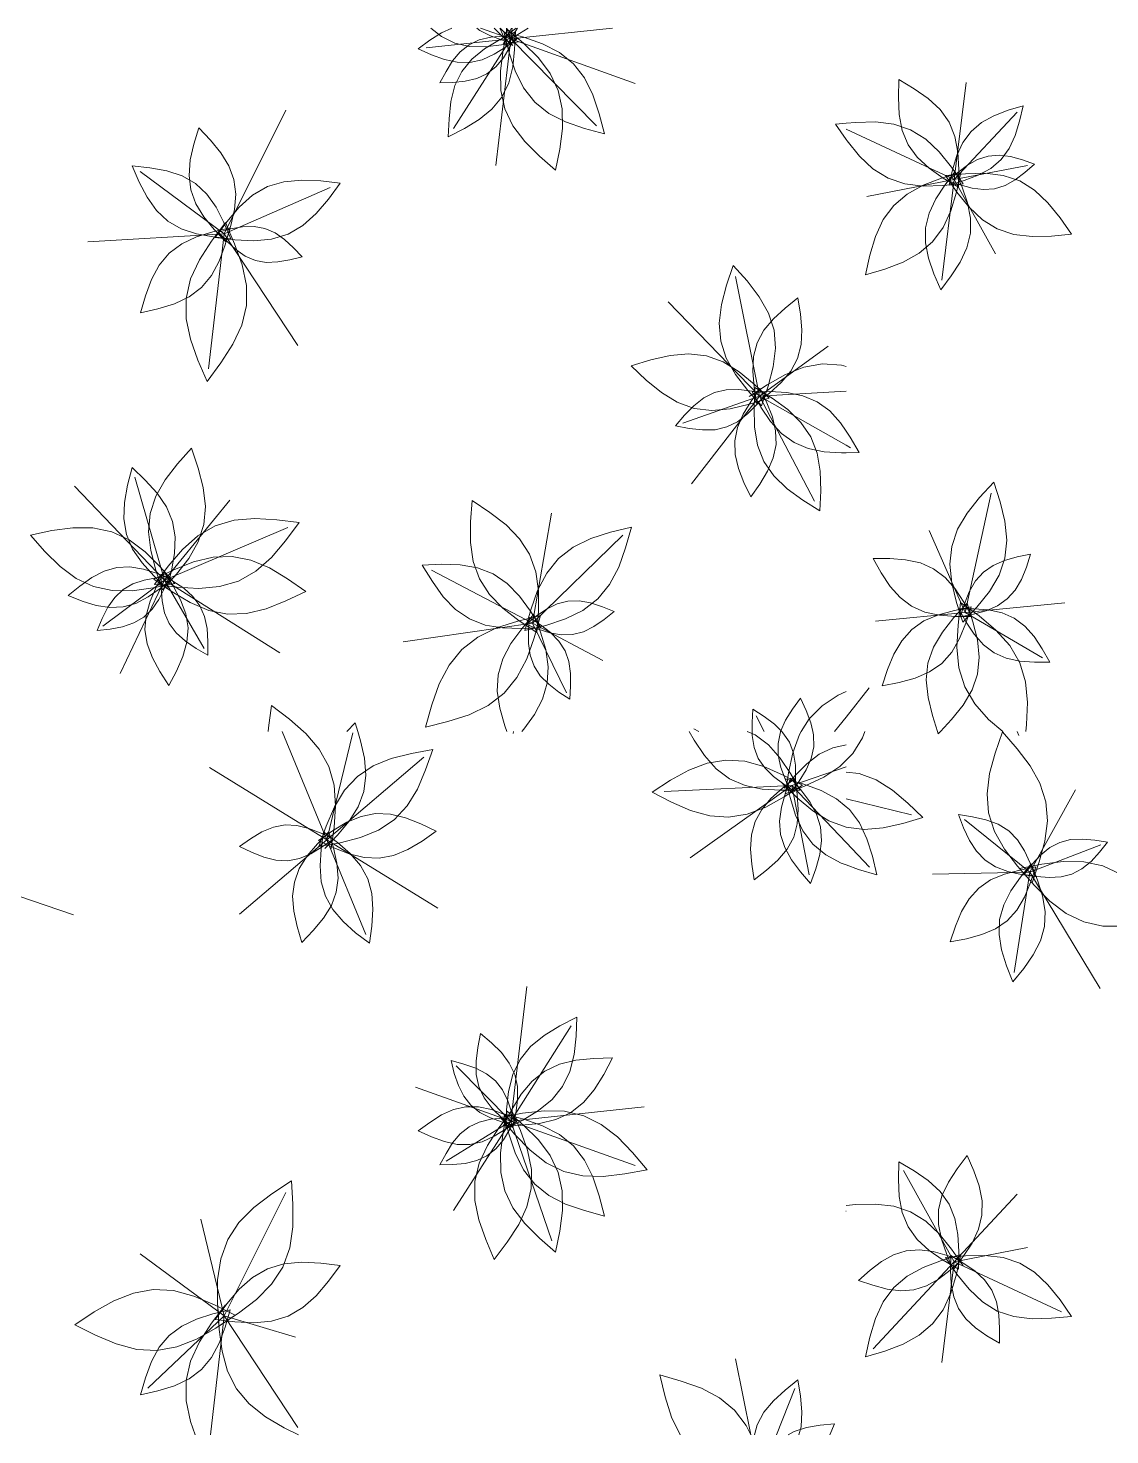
# Model space of a CAD drawing. Header units: metres. Extents: x 0 to 46.1, y -33.1 to 1.9.
# Drawn here: x 10.488 to 12.488, y -3.3 to -0.7 of the extents above; entities that cross this region are included whole.
import ezdxf

# ---------------------------------------------------------------- set-up
doc = ezdxf.new("R2010")
doc.units = ezdxf.units.M
doc.header["$LTSCALE"] = 0.02
doc.layers.add('AB_EXT_MASSIF', color=8, linetype='Continuous', lineweight=9)

msp = doc.modelspace()

# ---------------------------------------------------------------- linework, layer by layer
at = {"layer": 'AB_EXT_MASSIF', "lineweight": 9, "true_color": 0x606060, "transparency": 33554597}
for points in [[(11.3929, -0.7186), (11.3713, -0.7345), (11.3495, -0.7482), (11.3273, -0.7583), (11.3046, -0.7634), (11.2813, -0.7631), (11.2575, -0.758), (11.2333, -0.7491), (11.2089, -0.7382), (11.2305, -0.7224), (11.2523, -0.7086), (11.2713, -0.7)], [(11.3945, -0.7252), (11.3632, -0.731), (11.3328, -0.7345), (11.3038, -0.7338), (11.2769, -0.7276), (11.252, -0.7153), (11.2323, -0.7)], [(11.3883, -0.7284), (11.3647, -0.722), (11.3425, -0.7143), (11.3227, -0.7042), (11.3175, -0.7)], [(11.38, -0.72), (11.324, -0.7)], [(11.3842, -0.7322), (11.364, -0.7148), (11.3492, -0.7)], [(11.3597, -0.7222), (11.3899, -0.7)], [(11.3776, -0.7405), (11.3606, -0.7014), (11.3601, -0.7)], [(11.38, -0.72), (11.3603, -0.7)], [(11.3737, -0.7017), (11.4039, -0.7278), (11.4311, -0.7549), (11.453, -0.7838), (11.468, -0.8151), (11.4754, -0.849), (11.4758, -0.8853), (11.4709, -0.9234), (11.4631, -0.9625), (11.433, -0.9364), (11.4058, -0.9093), (11.3838, -0.8804), (11.3689, -0.8491), (11.3615, -0.8152), (11.3611, -0.7789), (11.366, -0.7408), (11.3737, -0.7017)], [(11.3658, -0.7288), (11.3812, -0.7)], [(11.3708, -0.7345), (11.3722, -0.7)], [(11.38, -0.72), (11.3731, -0.7)], [(11.38, -0.72), (11.5682, -0.7)], [(11.38, -0.72), (11.4123, -0.7)], [(11.38, -0.72), (11.3927, -0.7)], [(11.38, -0.72), (11.3824, -0.7)], [(11.38, -0.72), (11.2236, -0.7366)], [(11.3899, -0.7139), (11.3786, -0.735), (11.3664, -0.7546), (11.3524, -0.7713), (11.3361, -0.7842), (11.3172, -0.7931), (11.296, -0.7982), (11.2731, -0.8004), (11.2491, -0.8011), (11.2604, -0.78), (11.2726, -0.7604), (11.2866, -0.7437), (11.3029, -0.7308), (11.3218, -0.7219), (11.343, -0.7168), (11.3659, -0.7146), (11.3899, -0.7139)], [(11.3887, -0.7064), (11.3873, -0.7397), (11.3838, -0.7717), (11.3763, -0.8012), (11.3636, -0.8273), (11.3453, -0.8499), (11.3218, -0.8691), (11.2943, -0.8858), (11.2646, -0.9011), (11.266, -0.8677), (11.2695, -0.8358), (11.2769, -0.8063), (11.2896, -0.7802), (11.308, -0.7576), (11.3315, -0.7384), (11.359, -0.7217), (11.3887, -0.7064)], [(11.38, -0.72), (11.2745, -0.8855)], [(11.38, -0.72), (11.3522, -0.9536)], [(11.367, -0.7068), (11.404, -0.7168), (11.4389, -0.7289), (11.47, -0.7449), (11.496, -0.7657), (11.5166, -0.792), (11.5321, -0.8233), (11.5438, -0.8584), (11.5533, -0.8955), (11.5163, -0.8855), (11.4814, -0.8734), (11.4503, -0.8575), (11.4243, -0.8366), (11.4037, -0.8103), (11.3882, -0.779), (11.3765, -0.7439), (11.367, -0.7068)], [(11.38, -0.72), (11.5384, -0.8804)], [(11.38, -0.72), (11.6103, -0.8022)], [(12.2077, -0.9939), (12.1795, -0.9771), (12.1535, -0.959), (12.1315, -0.9387), (12.1149, -0.9155), (12.104, -0.889), (12.0984, -0.8597), (12.0969, -0.828), (12.0975, -0.7952), (12.1258, -0.812), (12.1518, -0.8301), (12.1737, -0.8504), (12.1904, -0.8736), (12.2013, -0.9), (12.2069, -0.9294), (12.2084, -0.9611), (12.2077, -0.9939)], [(12.2, -0.98), (12.222, -0.8004)], [(10.85, -1.08), (10.964, -0.8519)], [(12.1904, -0.9903), (12.1969, -0.962), (12.2049, -0.9352), (12.216, -0.9112), (12.231, -0.8909), (12.2502, -0.8745), (12.2734, -0.8618), (12.2995, -0.8519), (12.3273, -0.8435), (12.3209, -0.8718), (12.3128, -0.8986), (12.3017, -0.9226), (12.2867, -0.9429), (12.2675, -0.9593), (12.2444, -0.972), (12.2182, -0.9819), (12.1904, -0.9903)], [(12.2, -0.98), (12.3163, -0.8552)], [(12, -0.9057), (11.9805, -0.8776), (12, -0.8759)], [(12, -0.8759), (12.018, -0.8742), (12.0543, -0.8734), (12.0883, -0.8775), (12.1194, -0.8878), (12.1473, -0.905), (12.1723, -0.9285), (12.195, -0.9568), (12.2165, -0.9877)], [(10.8535, -1.0947), (10.8319, -1.0721), (10.8127, -1.0489), (10.7977, -1.0247), (10.7884, -0.9991), (10.7852, -0.9721), (10.7875, -0.9437), (10.7942, -0.9143), (10.8032, -0.8844), (10.8248, -0.907), (10.844, -0.9302), (10.859, -0.9544), (10.8683, -0.98), (10.8716, -1.007), (10.8692, -1.0354), (10.8625, -1.0648), (10.8535, -1.0947)], [(12.2, -0.98), (12, -0.8867)], [(12.2165, -0.9877), (12.179, -0.9911), (12.1427, -0.9919), (12.1087, -0.9879), (12.0776, -0.9775), (12.0497, -0.9603), (12.0247, -0.9369), (12.002, -0.9086), (12, -0.9057)], [(12.1888, -0.9822), (12.2065, -0.9667), (12.2245, -0.953), (12.2432, -0.9426), (12.2627, -0.9364), (12.283, -0.9348), (12.3042, -0.9375), (12.3261, -0.9435), (12.3482, -0.9512), (12.3306, -0.9666), (12.3126, -0.9803), (12.2939, -0.9908), (12.2744, -0.997), (12.2541, -0.9985), (12.2329, -0.9958), (12.211, -0.9899), (12.1888, -0.9822)], [(10.8628, -1.0895), (10.8301, -1.0858), (10.799, -1.0802), (10.7706, -1.0708), (10.7459, -1.0565), (10.725, -1.037), (10.7078, -1.0126), (10.6933, -0.9844), (10.6804, -0.9543), (10.713, -0.9579), (10.7441, -0.9636), (10.7725, -0.9729), (10.7973, -0.9872), (10.8181, -1.0067), (10.8353, -1.0312), (10.8498, -1.0593), (10.8628, -1.0895)], [(12.2, -0.98), (12.3355, -0.9537)], [(10.85, -1.08), (10.695, -0.9651)], [(10.8338, -1.087), (10.8554, -1.0577), (10.8781, -1.0309), (10.9029, -1.0089), (10.9303, -0.993), (10.9606, -0.9838), (10.9936, -0.9808), (11.0287, -0.9825), (11.0648, -0.9868), (11.0432, -1.0161), (11.0205, -1.0429), (10.9958, -1.0649), (10.9684, -1.0808), (10.938, -1.09), (10.905, -1.093), (10.87, -1.0913), (10.8338, -1.087)], [(12.2124, -0.9668), (12.2041, -1.0032), (12.1937, -1.0378), (12.1794, -1.0687), (12.1601, -1.0949), (12.1353, -1.116), (12.1054, -1.1324), (12.0717, -1.1452), (12.0359, -1.156), (12.0442, -1.1195), (12.0546, -1.085), (12.0689, -1.054), (12.0882, -1.0278), (12.113, -1.0067), (12.1428, -0.9904), (12.1765, -0.9776), (12.2124, -0.9668)], [(12.2, -0.98), (12.0384, -1.0114)], [(12.2019, -0.9647), (12.2144, -0.994), (12.2246, -1.023), (12.2302, -1.0514), (12.23, -1.0792), (12.2235, -1.1061), (12.2111, -1.1324), (12.1943, -1.1581), (12.175, -1.1835), (12.1625, -1.1542), (12.1523, -1.1252), (12.1467, -1.0967), (12.1469, -1.069), (12.1534, -1.042), (12.1658, -1.0158), (12.1826, -0.9901), (12.2019, -0.9647)], [(12.2, -0.98), (12.1772, -1.166)], [(12.1837, -0.9724), (12.2207, -0.969), (12.2566, -0.9682), (12.2902, -0.9722), (12.321, -0.9824), (12.3485, -0.9994), (12.3732, -1.0226), (12.3957, -1.0506), (12.4169, -1.0811), (12.3799, -1.0845), (12.344, -1.0853), (12.3104, -1.0813), (12.2796, -1.0711), (12.252, -1.0541), (12.2274, -1.0309), (12.2049, -1.0029), (12.1837, -0.9724)], [(12.2, -0.98), (12.2762, -1.1174)], [(10.85, -1.08), (11.0463, -0.9948)], [(10.8524, -1.0595), (10.8695, -1.0986), (10.8834, -1.1374), (10.8912, -1.1754), (10.8913, -1.2126), (10.8828, -1.2488), (10.8665, -1.2841), (10.8442, -1.3187), (10.8187, -1.3529), (10.8015, -1.3138), (10.7877, -1.275), (10.7798, -1.237), (10.7798, -1.1998), (10.7882, -1.1636), (10.8045, -1.1283), (10.8268, -1.0937), (10.8524, -1.0595)], [(10.85, -1.08), (10.598, -1.0952)], [(10.8616, -1.069), (10.8523, -1.1007), (10.8412, -1.1306), (10.827, -1.1571), (10.8085, -1.1792), (10.7854, -1.1965), (10.7582, -1.2093), (10.7277, -1.2187), (10.6955, -1.2263), (10.7049, -1.1946), (10.7159, -1.1647), (10.7302, -1.1382), (10.7487, -1.1161), (10.7717, -1.0988), (10.799, -1.086), (10.8294, -1.0766), (10.8616, -1.069)], [(10.85, -1.08), (10.8214, -1.3295)], [(10.8391, -1.0768), (10.8619, -1.0712), (10.8842, -1.0674), (10.9055, -1.0668), (10.9255, -1.0703), (10.9443, -1.0783), (10.9618, -1.0905), (10.9784, -1.1059), (10.9944, -1.1229), (10.9717, -1.1284), (10.9494, -1.1322), (10.9281, -1.1329), (10.908, -1.1293), (10.8893, -1.1213), (10.8718, -1.1092), (10.8552, -1.0938), (10.8391, -1.0768)], [(10.85, -1.08), (10.9863, -1.2863)], [(11.8436, -1.3982), (11.8183, -1.3695), (11.7957, -1.3403), (11.7785, -1.31), (11.7683, -1.2783), (11.7655, -1.2451), (11.7697, -1.2105), (11.7792, -1.1748), (11.7915, -1.1386), (11.8169, -1.1672), (11.8394, -1.1965), (11.8566, -1.2268), (11.8669, -1.2585), (11.8697, -1.2917), (11.8655, -1.3263), (11.856, -1.3619), (11.8436, -1.3982)], [(11.84, -1.38), (11.7957, -1.1593)], [(11.84, -1.38), (11.6712, -1.2057)], [(11.8347, -1.3937), (11.83, -1.3637), (11.8275, -1.3346), (11.829, -1.307), (11.8358, -1.2815), (11.8481, -1.2582), (11.8657, -1.237), (11.8873, -1.2173), (11.9111, -1.1984), (11.9157, -1.2284), (11.9182, -1.2575), (11.9167, -1.285), (11.91, -1.3106), (11.8976, -1.3339), (11.88, -1.3551), (11.8584, -1.3748), (11.8347, -1.3937)], [(11.84, -1.38), (11.9669, -1.2881)], [(11.8579, -1.3842), (11.8216, -1.3953), (11.786, -1.4035), (11.7517, -1.4065), (11.7189, -1.4028), (11.6879, -1.3916), (11.6585, -1.3736), (11.6303, -1.3504), (11.6027, -1.3244), (11.639, -1.3133), (11.6745, -1.3051), (11.7089, -1.302), (11.7417, -1.3058), (11.7727, -1.317), (11.8021, -1.335), (11.8303, -1.3582), (11.8579, -1.3842)], [(11.8206, -1.3811), (11.8541, -1.359), (11.8879, -1.3399), (11.9219, -1.3266), (11.9564, -1.3207), (11.9913, -1.3228), (12, -1.3251)], [(11.8517, -1.3759), (11.8351, -1.3954), (11.8179, -1.4131), (11.7995, -1.4274), (11.7794, -1.4372), (11.7577, -1.4422), (11.7344, -1.4427), (11.7098, -1.4399), (11.6846, -1.4351), (11.7012, -1.4156), (11.7184, -1.3979), (11.7369, -1.3836), (11.7569, -1.3737), (11.7786, -1.3688), (11.802, -1.3682), (11.8265, -1.3711), (11.8517, -1.3759)], [(11.8412, -1.366), (11.8536, -1.3923), (11.8638, -1.4184), (11.8698, -1.4442), (11.8705, -1.4695), (11.8654, -1.4943), (11.855, -1.5186), (11.8404, -1.5426), (11.8237, -1.5663), (11.8113, -1.54), (11.8011, -1.5139), (11.7951, -1.4881), (11.7944, -1.4628), (11.7995, -1.438), (11.8099, -1.4137), (11.8245, -1.3897), (11.8412, -1.366)], [(11.8261, -1.3721), (11.8591, -1.3718), (11.8908, -1.3736), (11.9202, -1.3795), (11.9465, -1.3907), (11.9697, -1.4076), (11.9898, -1.4298), (12, -1.4448)], [(12, -1.4848), (11.9913, -1.4848), (11.9596, -1.483), (11.9302, -1.4771), (11.9039, -1.466), (11.8807, -1.449), (11.8606, -1.4268), (11.8427, -1.4006), (11.8261, -1.3721)], [(11.8316, -1.364), (11.8632, -1.3838), (11.8922, -1.405), (11.9166, -1.4286), (11.9349, -1.4553), (11.9466, -1.4856), (11.9522, -1.5191), (11.9531, -1.555), (11.9515, -1.5922), (11.9199, -1.5724), (11.8909, -1.5513), (11.8665, -1.5277), (11.8482, -1.5009), (11.8365, -1.4707), (11.8309, -1.4372), (11.83, -1.4013), (11.8316, -1.364)], [(11.84, -1.38), (12, -1.3711)], [(11.84, -1.38), (11.698, -1.4304)], [(11.84, -1.38), (11.7143, -1.5425)], [(11.84, -1.38), (11.9419, -1.574)], [(11.84, -1.38), (12, -1.4707)], [(12, -1.4448), (12.0077, -1.456), (12.0243, -1.4845), (12, -1.4848)], [(10.7362, -1.7383), (10.7239, -1.7017), (10.7145, -1.6657), (10.7104, -1.6307), (10.7133, -1.5972), (10.7238, -1.5652), (10.7413, -1.5347), (10.7641, -1.5053), (10.7899, -1.4765), (10.8022, -1.5131), (10.8116, -1.5491), (10.8157, -1.5841), (10.8128, -1.6176), (10.8023, -1.6495), (10.7848, -1.6801), (10.762, -1.7095), (10.7362, -1.7383)], [(12, -1.4707), (12.0084, -1.4755)], [(10.7445, -1.7357), (10.7202, -1.7124), (10.6983, -1.6884), (10.681, -1.6631), (10.6697, -1.6361), (10.6649, -1.6072), (10.666, -1.5766), (10.6717, -1.5447), (10.6799, -1.512), (10.7042, -1.5353), (10.7261, -1.5592), (10.7434, -1.5845), (10.7547, -1.6116), (10.7595, -1.6404), (10.7584, -1.6711), (10.7527, -1.703), (10.7445, -1.7357)], [(10.74, -1.72), (10.6851, -1.5299)], [(10.74, -1.72), (10.5738, -1.5468)], [(12.216, -1.7981), (12.2043, -1.7616), (12.1954, -1.7257), (12.1919, -1.691), (12.1953, -1.6578), (12.2061, -1.6262), (12.2239, -1.5962), (12.247, -1.5673), (12.273, -1.539), (12.2847, -1.5756), (12.2936, -1.6115), (12.2971, -1.6462), (12.2937, -1.6794), (12.2829, -1.711), (12.2651, -1.741), (12.242, -1.7699), (12.216, -1.7981)], [(12.22, -1.78), (12.2684, -1.5598)], [(10.74, -1.72), (10.8605, -1.5725)], [(11.4284, -1.8171), (11.3957, -1.7953), (11.3657, -1.7722), (11.3407, -1.7467), (11.3222, -1.718), (11.3107, -1.6858), (11.3058, -1.6504), (11.3058, -1.6125), (11.3086, -1.5733), (11.3413, -1.5951), (11.3713, -1.6182), (11.3963, -1.6437), (11.4148, -1.6724), (11.4262, -1.7046), (11.4312, -1.74), (11.4311, -1.7779), (11.4284, -1.8171)], [(10.7212, -1.728), (10.7464, -1.6943), (10.7729, -1.6635), (10.8017, -1.6382), (10.8335, -1.6201), (10.8687, -1.6097), (10.9069, -1.6065), (10.9474, -1.6088), (10.9891, -1.614), (10.9639, -1.6477), (10.9375, -1.6785), (10.9087, -1.7038), (10.8768, -1.7219), (10.8417, -1.7323), (10.8035, -1.7355), (10.763, -1.7332), (10.7212, -1.728)], [(11.42, -1.8), (11.4552, -1.5964)], [(10.7587, -1.7262), (10.7189, -1.7345), (10.68, -1.7398), (10.643, -1.7396), (10.6084, -1.7323), (10.5764, -1.7173), (10.5467, -1.6952), (10.5189, -1.6676), (10.492, -1.6371), (10.5318, -1.6288), (10.5707, -1.6235), (10.6077, -1.6237), (10.6423, -1.631), (10.6743, -1.646), (10.704, -1.6681), (10.7318, -1.6957), (10.7587, -1.7262)], [(10.74, -1.72), (10.9677, -1.6231)], [(11.4062, -1.8134), (11.4169, -1.7752), (11.4297, -1.7391), (11.4465, -1.7071), (11.4683, -1.6803), (11.4957, -1.6593), (11.5282, -1.6434), (11.5646, -1.6317), (11.6031, -1.6221), (11.5924, -1.6603), (11.5796, -1.6963), (11.5629, -1.7284), (11.541, -1.7551), (11.5136, -1.7762), (11.4811, -1.792), (11.4447, -1.8038), (11.4062, -1.8134)], [(11.42, -1.8), (11.5874, -1.6374)], [(12.22, -1.78), (12.1537, -1.6283)], [(10.7204, -1.7184), (10.7571, -1.7009), (10.7936, -1.6864), (10.8296, -1.6777), (10.865, -1.6765), (10.8997, -1.6834), (10.9339, -1.6978), (10.9675, -1.718), (11.001, -1.7412), (10.9642, -1.7588), (10.9277, -1.7732), (10.8917, -1.7819), (10.8563, -1.7831), (10.8216, -1.7762), (10.7874, -1.7618), (10.7538, -1.7417), (10.7204, -1.7184)], [(12.2328, -1.7875), (12.2022, -1.7874), (12.1727, -1.7852), (12.1455, -1.7794), (12.1211, -1.7686), (12.0999, -1.7526), (12.0814, -1.7317), (12.0652, -1.707), (12.0502, -1.6804), (12.0808, -1.6805), (12.1102, -1.6826), (12.1375, -1.6885), (12.1618, -1.6992), (12.1831, -1.7153), (12.2015, -1.7362), (12.2177, -1.7608), (12.2328, -1.7875)], [(12.2109, -1.7881), (12.2188, -1.7642), (12.2279, -1.7416), (12.2395, -1.7218), (12.2541, -1.7054), (12.2721, -1.6929), (12.2931, -1.6838), (12.3166, -1.6773), (12.3413, -1.6723), (12.3334, -1.6963), (12.3242, -1.7188), (12.3127, -1.7386), (12.2981, -1.755), (12.2801, -1.7676), (12.259, -1.7767), (12.2356, -1.7831), (12.2109, -1.7881)], [(10.7534, -1.7178), (10.7317, -1.7357), (10.7096, -1.7514), (10.6869, -1.7632), (10.6634, -1.7698), (10.639, -1.7709), (10.6137, -1.7669), (10.5878, -1.759), (10.5616, -1.7489), (10.5833, -1.7311), (10.6054, -1.7154), (10.6281, -1.7036), (10.6516, -1.6969), (10.676, -1.6958), (10.7013, -1.6998), (10.7272, -1.7078), (10.7534, -1.7178)], [(10.7494, -1.713), (10.7399, -1.7353), (10.7294, -1.7561), (10.7168, -1.7742), (10.7015, -1.7888), (10.6832, -1.7994), (10.6623, -1.8065), (10.6394, -1.8108), (10.6153, -1.8136), (10.6247, -1.7913), (10.6353, -1.7704), (10.6479, -1.7523), (10.6632, -1.7378), (10.6814, -1.7272), (10.7023, -1.7201), (10.7253, -1.7158), (10.7494, -1.713)], [(10.7394, -1.7053), (10.7557, -1.7309), (10.7697, -1.7566), (10.7793, -1.7825), (10.7834, -1.8086), (10.7814, -1.8349), (10.7738, -1.8615), (10.762, -1.8882), (10.7478, -1.915), (10.7315, -1.8894), (10.7175, -1.8637), (10.7078, -1.8378), (10.7037, -1.8117), (10.7057, -1.7854), (10.7133, -1.7589), (10.7252, -1.7321), (10.7394, -1.7053)], [(10.734, -1.7096), (10.7556, -1.722), (10.7755, -1.7353), (10.7924, -1.7504), (10.8053, -1.7678), (10.8139, -1.7877), (10.8186, -1.8099), (10.8201, -1.8339), (10.82, -1.8588), (10.7984, -1.8464), (10.7785, -1.833), (10.7616, -1.8179), (10.7486, -1.8005), (10.74, -1.7806), (10.7354, -1.7584), (10.7339, -1.7345), (10.734, -1.7096)], [(11.4354, -1.8081), (11.3995, -1.8096), (11.365, -1.8086), (11.3328, -1.8032), (11.3037, -1.7919), (11.278, -1.7743), (11.2553, -1.7508), (11.2351, -1.7228), (11.2161, -1.6924), (11.2519, -1.6909), (11.2864, -1.6918), (11.3186, -1.6973), (11.3477, -1.7086), (11.3734, -1.7262), (11.3961, -1.7497), (11.4164, -1.7777), (11.4354, -1.8081)], [(11.42, -1.8), (11.2336, -1.7016)], [(10.74, -1.72), (10.626, -1.8056)], [(10.74, -1.72), (10.658, -1.8925)], [(10.74, -1.72), (10.8131, -1.8468)], [(10.74, -1.72), (10.9529, -1.8548)], [(11.4086, -1.8016), (11.4273, -1.7869), (11.4462, -1.7739), (11.4656, -1.7643), (11.4856, -1.759), (11.5063, -1.7584), (11.5276, -1.7622), (11.5494, -1.7693), (11.5714, -1.7782), (11.5528, -1.793), (11.5339, -1.806), (11.5145, -1.8156), (11.4945, -1.8209), (11.4738, -1.8214), (11.4525, -1.8177), (11.4307, -1.8106), (11.4086, -1.8016)], [(12.1692, -2), (12.1597, -1.9704), (12.1515, -1.937), (12.1482, -1.9046), (12.1513, -1.8737), (12.1615, -1.8443), (12.178, -1.8163), (12.1995, -1.7894), (12.2237, -1.7631)], [(12.2237, -1.7631), (12.2346, -1.7971), (12.2429, -1.8306), (12.2462, -1.8629), (12.243, -1.8938), (12.2329, -1.9232), (12.2163, -1.9512), (12.1948, -1.9781), (12.1747, -2)], [(12.2899, -2), (12.2636, -1.9778), (12.2379, -1.9491), (12.2194, -1.9173), (12.2087, -1.8822), (12.2051, -1.8439), (12.207, -1.8032), (12.2118, -1.7613)], [(12.2118, -1.7613), (12.2459, -1.7862), (12.277, -1.8125), (12.3027, -1.8411), (12.3212, -1.8729), (12.3319, -1.9081), (12.3355, -1.9464), (12.3336, -1.987), (12.3321, -2)], [(12.22, -1.78), (12.4047, -1.7619)], [(11.4349, -1.7855), (11.4233, -1.8268), (11.4095, -1.8657), (11.3914, -1.9003), (11.3679, -1.9291), (11.3383, -1.9519), (11.3033, -1.9689), (11.264, -1.9816), (11.2224, -1.992), (11.234, -1.9507), (11.2478, -1.9118), (11.2659, -1.8773), (11.2894, -1.8484), (11.319, -1.8257), (11.354, -1.8086), (11.3933, -1.7959), (11.4349, -1.7855)], [(11.3731, -2), (11.3693, -1.9896), (11.3597, -1.9571), (11.355, -1.9255), (11.3567, -1.895), (11.3654, -1.8657), (11.3804, -1.8375), (11.4003, -1.8101), (11.4229, -1.7833)], [(11.4229, -1.7833), (11.4351, -1.8162), (11.4447, -1.8486), (11.4494, -1.8802), (11.4477, -1.9108), (11.439, -1.9401), (11.424, -1.9683), (11.4041, -1.9956), (11.4004, -2)], [(11.4148, -1.7894), (11.4351, -1.8029), (11.4537, -1.8172), (11.4692, -1.833), (11.4806, -1.8508), (11.4877, -1.8708), (11.4908, -1.8927), (11.4908, -1.9162), (11.4891, -1.9405), (11.4688, -1.927), (11.4502, -1.9127), (11.4347, -1.8969), (11.4232, -1.8791), (11.4161, -1.8591), (11.4131, -1.8372), (11.4131, -1.8137), (11.4148, -1.7894)], [(12.22, -1.78), (12.0546, -1.7962)], [(12.2315, -1.7698), (12.2216, -1.8), (12.21, -1.8284), (12.1954, -1.8535), (12.177, -1.8741), (12.1543, -1.89), (12.1277, -1.9015), (12.0981, -1.9096), (12.0669, -1.9159), (12.0769, -1.8857), (12.0884, -1.8573), (12.103, -1.8322), (12.1214, -1.8116), (12.1441, -1.7957), (12.1707, -1.7842), (12.2003, -1.7761), (12.2315, -1.7698)], [(12.2082, -1.7731), (12.2364, -1.7732), (12.2636, -1.7752), (12.2887, -1.7806), (12.3111, -1.7905), (12.3307, -1.8053), (12.3477, -1.8245), (12.3626, -1.8473), (12.3765, -1.8718), (12.3483, -1.8717), (12.3212, -1.8698), (12.2961, -1.8643), (12.2736, -1.8544), (12.254, -1.8397), (12.237, -1.8204), (12.2221, -1.7977), (12.2082, -1.7731)], [(12.22, -1.78), (12.363, -1.8639)], [(11.42, -1.8), (11.1811, -1.8343)], [(11.42, -1.8), (11.4831, -1.9284)], [(11.42, -1.8), (11.5502, -1.8687)], [(12, -1.9733), (12.0427, -1.9192)], [(11.879, -2), (11.8881, -1.9793), (11.901, -1.9586), (11.9157, -1.9381), (11.9263, -1.961), (11.9349, -1.9839), (11.9385, -2)], [(11.9173, -2), (11.9318, -1.9766), (11.9558, -1.9525), (11.9856, -1.9328), (12, -1.9259)], [(10.9318, -2), (10.9322, -1.9933), (10.9379, -1.9519), (10.971, -1.9773), (10.9968, -2)], [(11.8266, -2), (11.8263, -1.9836), (11.8276, -1.959), (11.8484, -1.9722), (11.8674, -1.9864), (11.8812, -2)], [(11.8487, -2), (11.8338, -1.9711)], [(11.9789, -2), (12, -1.9733)], [(11.04, -2.2), (10.9577, -2)], [(10.9968, -2), (11.0012, -2.0039), (11.0259, -2.0327), (11.0435, -2.0644), (11.0533, -2.0994), (11.0561, -2.1372), (11.0534, -2.1773), (11.0477, -2.2187)], [(11.0972, -2), (11.1023, -2.017), (11.1095, -2.0495), (11.1121, -2.0809), (11.1084, -2.1107), (11.098, -2.139), (11.0814, -2.1657), (11.06, -2.1913), (11.0361, -2.2163)], [(11.0769, -2), (11.0924, -1.9838), (11.0972, -2)], [(11.3854, -2), (11.3848, -2.0034)], [(11.9149, -2.1087), (11.8793, -2.1087), (11.8449, -2.1064), (11.8132, -2.0997), (11.7847, -2.0873), (11.7598, -2.0688), (11.7382, -2.0445), (11.7191, -2.0159), (11.7101, -2)], [(11.7275, -2), (11.7185, -1.9948)], [(11.8174, -2), (11.8317, -2.0062), (11.8566, -2.0248), (11.8782, -2.049), (11.8973, -2.0777), (11.9149, -2.1087)], [(11.9054, -2.1106), (11.8847, -2.0973), (11.8656, -2.0832), (11.8496, -2.0674), (11.8377, -2.0496), (11.8302, -2.0295), (11.8267, -2.0073), (11.8266, -2)], [(11.8988, -2.1122), (11.8883, -2.0892), (11.8797, -2.0664), (11.8746, -2.0439), (11.8742, -2.0219), (11.8788, -2.0004), (11.879, -2)], [(11.8812, -2), (11.8834, -2.0022), (11.8953, -2.02), (11.9029, -2.0401), (11.9064, -2.0622), (11.9067, -2.086), (11.9054, -2.1106)], [(11.8882, -2.1149), (11.8938, -2.0761), (11.9016, -2.0392), (11.9139, -2.0056), (11.9173, -2)], [(11.9385, -2), (11.94, -2.0063), (11.9404, -2.0283), (11.9357, -2.0499), (11.9264, -2.0709), (11.9136, -2.0917), (11.8988, -2.1122)], [(12.0347, -2), (12.0305, -2.0114), (12.0126, -2.0404), (12, -2.0531)], [(12.1747, -2), (12.1706, -2.0044), (12.1692, -2)], [(12.3438, -2.2795), (12.3167, -2.2487), (12.2927, -2.2172), (12.2744, -2.1847), (12.2635, -2.1506), (12.2607, -2.115), (12.2653, -2.0779), (12.2756, -2.0398), (12.289, -2.0009), (12.3161, -2.0318), (12.3401, -2.0632), (12.3585, -2.0958), (12.3694, -2.1298), (12.3722, -2.1654), (12.3676, -2.2025), (12.3572, -2.2407), (12.3438, -2.2795)], [(12.3161, -2), (12.3194, -2.0076)], [(11.04, -2.2), (11.0879, -2.0024)], [(11.8855, -2.105), (11.9062, -2.0811), (11.9276, -2.0595), (11.9505, -2.0421), (11.9753, -2.0302), (12, -2.0248)], [(11.0252, -2.2125), (11.0386, -2.1748), (11.0539, -2.1394), (11.0728, -2.1083), (11.0966, -2.0829), (11.1255, -2.0636), (11.1592, -2.0498), (11.1966, -2.0404), (11.236, -2.0333), (11.2227, -2.0711), (11.2074, -2.1065), (11.1884, -2.1375), (11.1647, -2.163), (11.1357, -2.1823), (11.102, -2.1961), (11.0646, -2.2055), (11.0252, -2.2125)], [(11.04, -2.2), (11.2191, -2.0477)], [(11.9195, -2.0991), (11.8856, -2.1209), (11.8517, -2.1397), (11.8174, -2.1527), (11.7829, -2.1583), (11.7479, -2.1559), (11.7126, -2.146), (11.6771, -2.1305), (11.6414, -2.1119), (11.6753, -2.0901), (11.7092, -2.0713), (11.7435, -2.0583), (11.778, -2.0527), (11.813, -2.0551), (11.8482, -2.0649), (11.8838, -2.0805), (11.9195, -2.0991)], [(12, -2.0531), (11.9886, -2.0646), (11.9588, -2.0843), (11.9247, -2.1005), (11.8882, -2.1149)], [(11.04, -2.2), (10.8234, -2.0666)], [(11.9, -2.1), (12, -2.0656)], [(12, -2.0749), (12.024, -2.0779), (12.0557, -2.0896), (12.0856, -2.1083), (12.1142, -2.1323), (12.1421, -2.1592), (12.1049, -2.1702), (12.0685, -2.1782), (12.0333, -2.181), (12, -2.1768)], [(11.9, -2.1), (11.6637, -2.1108)], [(11.9, -2.1), (11.7117, -2.2336)], [(11.9053, -2.0869), (11.9095, -2.1158), (11.9116, -2.1439), (11.9099, -2.1704), (11.9032, -2.195), (11.891, -2.2173), (11.8739, -2.2377), (11.8529, -2.2564), (11.8298, -2.2744), (11.8256, -2.2455), (11.8235, -2.2174), (11.8252, -2.1908), (11.8319, -2.1663), (11.8441, -2.1439), (11.8612, -2.1236), (11.8822, -2.1048), (11.9053, -2.0869)], [(11.8974, -2.0864), (11.9162, -2.108), (11.9328, -2.13), (11.9454, -2.1528), (11.9529, -2.1765), (11.9547, -2.2014), (11.9514, -2.2272), (11.944, -2.2538), (11.9345, -2.2808), (11.9157, -2.2592), (11.8991, -2.2372), (11.8865, -2.2144), (11.879, -2.1906), (11.8772, -2.1658), (11.8806, -2.14), (11.8879, -2.1134), (11.8974, -2.0864)], [(12, -2.1768), (11.9999, -2.1768), (11.9682, -2.1651), (11.9383, -2.1464), (11.9097, -2.1224), (11.8818, -2.0955)], [(11.8882, -2.0876), (11.9222, -2.0975), (11.9542, -2.1093), (11.9826, -2.1245), (12, -2.1391)], [(12, -2.2467), (11.9909, -2.2434), (11.9625, -2.2281), (11.9388, -2.2084), (11.9203, -2.1838), (11.9065, -2.1546), (11.8964, -2.122), (11.8882, -2.0876)], [(11.9, -2.1), (11.9315, -2.2652)], [(11.9, -2.1), (12, -2.2052)], [(12, -2.1244), (12.1213, -2.1541)], [(12.34, -2.26), (12.424, -2.1077)], [(11.0248, -2.2012), (11.0507, -2.1833), (11.0769, -2.1678), (11.1033, -2.1568), (11.1303, -2.1516), (11.1577, -2.1526), (11.1855, -2.1595), (11.2137, -2.1708), (11.2421, -2.1845), (11.2161, -2.2024), (11.19, -2.2179), (11.1635, -2.2289), (11.1366, -2.2341), (11.1092, -2.2331), (11.0813, -2.2262), (11.0532, -2.2149), (11.0248, -2.2012)], [(12, -2.1391), (12.0063, -2.1443), (12.0248, -2.1689), (12.0386, -2.1981), (12.0487, -2.2306), (12.0569, -2.2651), (12.0229, -2.2552), (12, -2.2467)], [(12.3499, -2.268), (12.3239, -2.264), (12.299, -2.2585), (12.2765, -2.25), (12.2571, -2.2378), (12.241, -2.2214), (12.228, -2.2012), (12.2173, -2.1781), (12.2078, -2.1535), (12.2339, -2.1575), (12.2587, -2.163), (12.2812, -2.1715), (12.3007, -2.1837), (12.3168, -2.2001), (12.3298, -2.2203), (12.3405, -2.2434), (12.3499, -2.268)], [(11.0522, -2.1991), (11.0314, -2.2134), (11.0105, -2.2258), (10.9893, -2.2346), (10.9678, -2.2388), (10.9458, -2.2379), (10.9236, -2.2324), (10.901, -2.2233), (10.8783, -2.2124), (10.8991, -2.1981), (10.92, -2.1857), (10.9412, -2.1769), (10.9627, -2.1727), (10.9846, -2.1735), (11.0069, -2.179), (11.0295, -2.1881), (11.0522, -2.1991)], [(12.34, -2.26), (12.2192, -2.1626)], [(11.04, -2.2), (10.8784, -2.3374)], [(11.0435, -2.1857), (11.0521, -2.2148), (11.0585, -2.2434), (11.0607, -2.2709), (11.0575, -2.2971), (11.0484, -2.3219), (11.0338, -2.3453), (11.015, -2.3678), (10.994, -2.3897), (10.9854, -2.3606), (10.979, -2.3321), (10.9768, -2.3045), (10.98, -2.2783), (10.9891, -2.2535), (11.0037, -2.2301), (11.0225, -2.2076), (11.0435, -2.1857)], [(11.0341, -2.1856), (11.0596, -2.2052), (11.0829, -2.2257), (11.102, -2.2479), (11.1156, -2.2724), (11.1232, -2.2994), (11.1253, -2.3286), (11.1232, -2.3596), (11.1188, -2.3915), (11.0932, -2.3719), (11.07, -2.3514), (11.0509, -2.3291), (11.0373, -2.3046), (11.0297, -2.2777), (11.0276, -2.2484), (11.0297, -2.2175), (11.0341, -2.1856)], [(11.04, -2.2), (11.112, -2.375)], [(11.04, -2.2), (11.2454, -2.3265)], [(12, -2.2052), (12.0434, -2.2509)], [(12.3292, -2.2642), (12.3441, -2.2455), (12.3598, -2.2285), (12.3766, -2.2147), (12.395, -2.205), (12.4152, -2.1998), (12.4369, -2.1987), (12.4599, -2.2008), (12.4835, -2.2045), (12.4685, -2.2232), (12.4529, -2.2402), (12.4361, -2.254), (12.4177, -2.2637), (12.3975, -2.2689), (12.3758, -2.27), (12.3528, -2.2679), (12.3292, -2.2642)], [(12.34, -2.26), (12.4711, -2.2093)], [(10.34, -2.26), (10.5715, -2.3391)], [(12.34, -2.26), (12.1601, -2.2636)], [(12.3511, -2.2503), (12.3413, -2.2791), (12.3301, -2.3062), (12.3159, -2.3301), (12.2981, -2.3497), (12.2763, -2.3647), (12.2508, -2.3755), (12.2224, -2.383), (12.1925, -2.3888), (12.2023, -2.36), (12.2135, -2.3329), (12.2277, -2.309), (12.2455, -2.2894), (12.2673, -2.2744), (12.2928, -2.2636), (12.3212, -2.2561), (12.3511, -2.2503)], [(12.3424, -2.2447), (12.354, -2.2745), (12.3632, -2.3038), (12.3679, -2.3324), (12.3668, -2.3602), (12.3594, -2.3869), (12.3462, -2.4128), (12.3285, -2.4379), (12.3084, -2.4627), (12.2968, -2.433), (12.2876, -2.4036), (12.2829, -2.375), (12.284, -2.3473), (12.2914, -2.3205), (12.3046, -2.2947), (12.3223, -2.2695), (12.3424, -2.2447)], [(12.34, -2.26), (12.3111, -2.4453)], [(12.3209, -2.2535), (12.3617, -2.2453), (12.4015, -2.2402), (12.4394, -2.2406), (12.4748, -2.2483), (12.5075, -2.2638), (12.5377, -2.2867), (12.566, -2.3151), (12.5933, -2.3466), (12.5525, -2.3547), (12.5127, -2.3599), (12.4748, -2.3595), (12.4394, -2.3518), (12.4067, -2.3362), (12.3765, -2.3133), (12.3482, -2.2849), (12.3209, -2.2535)], [(12.34, -2.26), (12.4697, -2.4748)], [(11.38, -2.72), (11.4096, -2.4712)], [(11.3708, -2.7345), (11.3722, -2.699), (11.3759, -2.6651), (11.3839, -2.6338), (11.3974, -2.606), (11.4168, -2.5821), (11.4418, -2.5617), (11.471, -2.5439), (11.5025, -2.5277), (11.5011, -2.5631), (11.4974, -2.5971), (11.4894, -2.6284), (11.476, -2.6561), (11.4565, -2.6801), (11.4315, -2.7005), (11.4023, -2.7182), (11.3708, -2.7345)], [(11.38, -2.72), (11.492, -2.5442)], [(11.3842, -2.7322), (11.364, -2.7148), (11.3458, -2.6967), (11.3312, -2.6773), (11.3212, -2.6564), (11.3162, -2.6338), (11.3159, -2.6095), (11.3192, -2.584), (11.3244, -2.5579), (11.3446, -2.5753), (11.3628, -2.5934), (11.3774, -2.6128), (11.3874, -2.6337), (11.3924, -2.6563), (11.3927, -2.6806), (11.3894, -2.7061), (11.3842, -2.7322)], [(11.3883, -2.7284), (11.3647, -2.722), (11.3425, -2.7143), (11.3227, -2.7042), (11.3062, -2.6909), (11.2931, -2.6741), (11.2832, -2.6542), (11.2757, -2.6319), (11.2697, -2.6083), (11.2932, -2.6146), (11.3155, -2.6224), (11.3352, -2.6325), (11.3518, -2.6458), (11.3649, -2.6625), (11.3748, -2.6824), (11.3822, -2.7048), (11.3883, -2.7284)], [(11.38, -2.72), (11.2791, -2.6179)], [(11.3658, -2.7288), (11.382, -2.6984), (11.3996, -2.6703), (11.4197, -2.6463), (11.4432, -2.6277), (11.4703, -2.6149), (11.5007, -2.6076), (11.5337, -2.6044), (11.5681, -2.6034), (11.5519, -2.6338), (11.5344, -2.662), (11.5143, -2.686), (11.4908, -2.7045), (11.4637, -2.7173), (11.4332, -2.7246), (11.4002, -2.7278), (11.3658, -2.7288)], [(11.38, -2.72), (11.2039, -2.6571)], [(11.3929, -2.7186), (11.3713, -2.7345), (11.3495, -2.7482), (11.3273, -2.7583), (11.3046, -2.7634), (11.2813, -2.7631), (11.2575, -2.758), (11.2333, -2.7491), (11.2089, -2.7382), (11.2305, -2.7224), (11.2523, -2.7086), (11.2745, -2.6986), (11.2972, -2.6935), (11.3205, -2.6937), (11.3443, -2.6988), (11.3685, -2.7077), (11.3929, -2.7186)], [(11.3823, -2.7008), (11.3982, -2.7375), (11.411, -2.7739), (11.4183, -2.8096), (11.4181, -2.8444), (11.4101, -2.8783), (11.3947, -2.9113), (11.3736, -2.9436), (11.3496, -2.9756), (11.3337, -2.9388), (11.3208, -2.9025), (11.3136, -2.8668), (11.3137, -2.8319), (11.3218, -2.7981), (11.3372, -2.7651), (11.3582, -2.7327), (11.3823, -2.7008)], [(11.361, -2.7132), (11.4019, -2.7056), (11.4418, -2.701), (11.4796, -2.7019), (11.5149, -2.7101), (11.5473, -2.7261), (11.5772, -2.7494), (11.6051, -2.7782), (11.632, -2.81), (11.5911, -2.8176), (11.5512, -2.8222), (11.5134, -2.8212), (11.4781, -2.8131), (11.4457, -2.7971), (11.4158, -2.7738), (11.3879, -2.745), (11.361, -2.7132)], [(11.3737, -2.7017), (11.4039, -2.7278), (11.4311, -2.7549), (11.453, -2.7838), (11.468, -2.8151), (11.4754, -2.849), (11.4758, -2.8853), (11.4709, -2.9234), (11.4631, -2.9625), (11.433, -2.9364), (11.4058, -2.9093), (11.3838, -2.8804), (11.3689, -2.8491), (11.3615, -2.8152), (11.3611, -2.7789), (11.366, -2.7408), (11.3737, -2.7017)], [(11.38, -2.72), (11.6269, -2.6938)], [(11.3899, -2.7139), (11.3786, -2.735), (11.3664, -2.7546), (11.3524, -2.7713), (11.3361, -2.7842), (11.3172, -2.7931), (11.296, -2.7982), (11.2731, -2.8004), (11.2491, -2.8011), (11.2604, -2.78), (11.2726, -2.7604), (11.2866, -2.7437), (11.3029, -2.7308), (11.3218, -2.7219), (11.343, -2.7168), (11.3659, -2.7146), (11.3899, -2.7139)], [(11.38, -2.72), (11.2604, -2.7941)], [(11.38, -2.72), (11.2745, -2.8855)], [(11.367, -2.7068), (11.404, -2.7168), (11.4389, -2.7289), (11.47, -2.7449), (11.496, -2.7657), (11.5166, -2.792), (11.5321, -2.8233), (11.5438, -2.8584), (11.5533, -2.8955), (11.5163, -2.8855), (11.4814, -2.8734), (11.4503, -2.8575), (11.4243, -2.8366), (11.4037, -2.8103), (11.3882, -2.779), (11.3765, -2.7439), (11.367, -2.7068)], [(11.38, -2.72), (11.6103, -2.8022)], [(11.38, -2.72), (11.456, -2.9416)], [(12.2077, -2.9939), (12.1795, -2.9771), (12.1535, -2.959), (12.1315, -2.9387), (12.1149, -2.9155), (12.104, -2.889), (12.0984, -2.8597), (12.0969, -2.828), (12.0975, -2.7952), (12.1258, -2.812), (12.1518, -2.8301), (12.1737, -2.8504), (12.1904, -2.8736), (12.2013, -2.9), (12.2069, -2.9294), (12.2084, -2.9611), (12.2077, -2.9939)], [(12.1982, -2.9948), (12.1861, -2.9665), (12.1763, -2.9385), (12.1708, -2.911), (12.171, -2.8842), (12.1773, -2.8582), (12.1892, -2.8328), (12.2055, -2.808), (12.2241, -2.7835), (12.2362, -2.8118), (12.246, -2.8398), (12.2515, -2.8673), (12.2513, -2.8941), (12.245, -2.9201), (12.2331, -2.9454), (12.2168, -2.9703), (12.1982, -2.9948)], [(10.8406, -3.0988), (10.8379, -3.0555), (10.8381, -3.0137), (10.8438, -2.9746), (10.8567, -2.9392), (10.8773, -2.9076), (10.9051, -2.8795), (10.9384, -2.8543), (10.9747, -2.8305), (10.9774, -2.8738), (10.9772, -2.9156), (10.9715, -2.9546), (10.9586, -2.9901), (10.938, -3.0217), (10.9102, -3.0497), (10.8769, -3.075), (10.8406, -3.0988)], [(12.2, -2.98), (12.1064, -2.8111)], [(10.85, -3.08), (10.964, -2.8519)], [(12.2, -2.98), (12.3163, -2.8552)], [(12, -2.8759), (12.018, -2.8742), (12.0543, -2.8734), (12.0883, -2.8775), (12.1194, -2.8878), (12.1473, -2.905), (12.1723, -2.9285), (12.195, -2.9568), (12.2165, -2.9877)], [(10.85, -3.08), (10.8072, -2.9012)], [(12, -2.8867), (11.9993, -2.8864)], [(12.2133, -2.9774), (12.1922, -2.9959), (12.1708, -3.0122), (12.1485, -3.0246), (12.1253, -3.032), (12.101, -3.0339), (12.0757, -3.0307), (12.0497, -3.0236), (12.0232, -3.0144), (12.0443, -2.9959), (12.0658, -2.9796), (12.088, -2.9671), (12.1112, -2.9598), (12.1355, -2.9579), (12.1608, -2.9611), (12.1869, -2.9682), (12.2133, -2.9774)], [(12.2, -2.98), (12.3355, -2.9537)], [(10.85, -3.08), (10.695, -2.9651)], [(10.8338, -3.087), (10.8554, -3.0577), (10.8781, -3.0309), (10.9029, -3.0089), (10.9303, -2.993), (10.9606, -2.9838), (10.9936, -2.9808), (11.0287, -2.9825), (11.0648, -2.9868), (11.0432, -3.0161), (11.0205, -3.0429), (10.9958, -3.0649), (10.9684, -3.0808), (10.938, -3.09), (10.905, -3.093), (10.87, -3.0913), (10.8338, -3.087)], [(12.2124, -2.9668), (12.2041, -3.0032), (12.1937, -3.0378), (12.1794, -3.0687), (12.1601, -3.0949), (12.1353, -3.116), (12.1054, -3.1324), (12.0717, -3.1452), (12.0359, -3.156), (12.0442, -3.1195), (12.0546, -3.085), (12.0689, -3.054), (12.0882, -3.0278), (12.113, -3.0067), (12.1428, -2.9904), (12.1765, -2.9776), (12.2124, -2.9668)], [(12.2, -2.98), (12.05, -3.1408)], [(12.2, -2.98), (12.1772, -3.166)], [(12.1837, -2.9724), (12.2207, -2.969), (12.2566, -2.9682), (12.2902, -2.9722), (12.321, -2.9824), (12.3485, -2.9994), (12.3732, -3.0226), (12.3957, -3.0506), (12.4169, -3.0811), (12.3799, -3.0845), (12.344, -3.0853), (12.3104, -3.0813), (12.2796, -3.0711), (12.252, -3.0541), (12.2274, -3.0309), (12.2049, -3.0029), (12.1837, -2.9724)], [(12.1937, -2.9687), (12.2167, -2.9824), (12.2379, -2.9971), (12.2557, -3.0136), (12.2693, -3.0325), (12.2781, -3.054), (12.2827, -3.0779), (12.2839, -3.1036), (12.2834, -3.1304), (12.2604, -3.1167), (12.2392, -3.102), (12.2214, -3.0855), (12.2078, -3.0666), (12.199, -3.045), (12.1944, -3.0211), (12.1932, -2.9954), (12.1937, -2.9687)], [(12.2, -2.98), (12.3983, -3.0724)], [(10.8708, -3.0787), (10.835, -3.1025), (10.799, -3.1231), (10.7627, -3.1375), (10.7259, -3.144), (10.6886, -3.142), (10.6508, -3.132), (10.6126, -3.116), (10.5742, -3.0966), (10.61, -3.0728), (10.646, -3.0523), (10.6823, -3.0379), (10.7191, -3.0314), (10.7564, -3.0334), (10.7942, -3.0434), (10.8324, -3.0594), (10.8708, -3.0787)], [(10.7966, -3.3), (10.7877, -3.275), (10.7798, -3.237), (10.7798, -3.1998), (10.7882, -3.1636), (10.8045, -3.1283), (10.8268, -3.0937), (10.8524, -3.0595)], [(10.9876, -3.3), (10.9614, -3.287), (10.9264, -3.2665), (10.8964, -3.2428), (10.8728, -3.2148), (10.8563, -3.1822), (10.8463, -3.1452), (10.8412, -3.105), (10.8388, -3.063)], [(10.8616, -3.069), (10.8523, -3.1007), (10.8412, -3.1306), (10.827, -3.1571), (10.8085, -3.1792), (10.7854, -3.1965), (10.7582, -3.2093), (10.7277, -3.2187), (10.6955, -3.2263), (10.7049, -3.1946), (10.7159, -3.1647), (10.7302, -3.1382), (10.7487, -3.1161), (10.7717, -3.0988), (10.799, -3.086), (10.8294, -3.0766), (10.8616, -3.069)], [(10.85, -3.08), (10.7088, -3.2137)], [(10.85, -3.08), (10.8247, -3.3)], [(10.85, -3.08), (10.9863, -3.2863)], [(10.85, -3.08), (10.982, -3.1192)], [(11.8239, -3.3), (11.7957, -3.1593)], [(11.6933, -3.3), (11.6774, -3.2673), (11.6653, -3.2294), (11.6554, -3.1893), (11.6951, -3.2005), (11.7325, -3.2139), (11.7658, -3.2314), (11.7936, -3.2541), (11.8154, -3.2826), (11.8239, -3.3)], [(11.8309, -3.3), (11.8358, -3.2815), (11.8481, -3.2582), (11.8657, -3.237), (11.8873, -3.2173), (11.9111, -3.1984), (11.9157, -3.2284), (11.9182, -3.2575), (11.9167, -3.285), (11.9127, -3.3)], [(11.8713, -3.3), (11.905, -3.214)], [(11.8929, -3.3), (11.9039, -3.2938), (11.927, -3.2865), (11.9523, -3.2821), (11.9788, -3.2795), (11.9697, -3.3)]]:
    msp.add_lwpolyline(points, dxfattribs=at)

doc.saveas('drawing.dxf')
